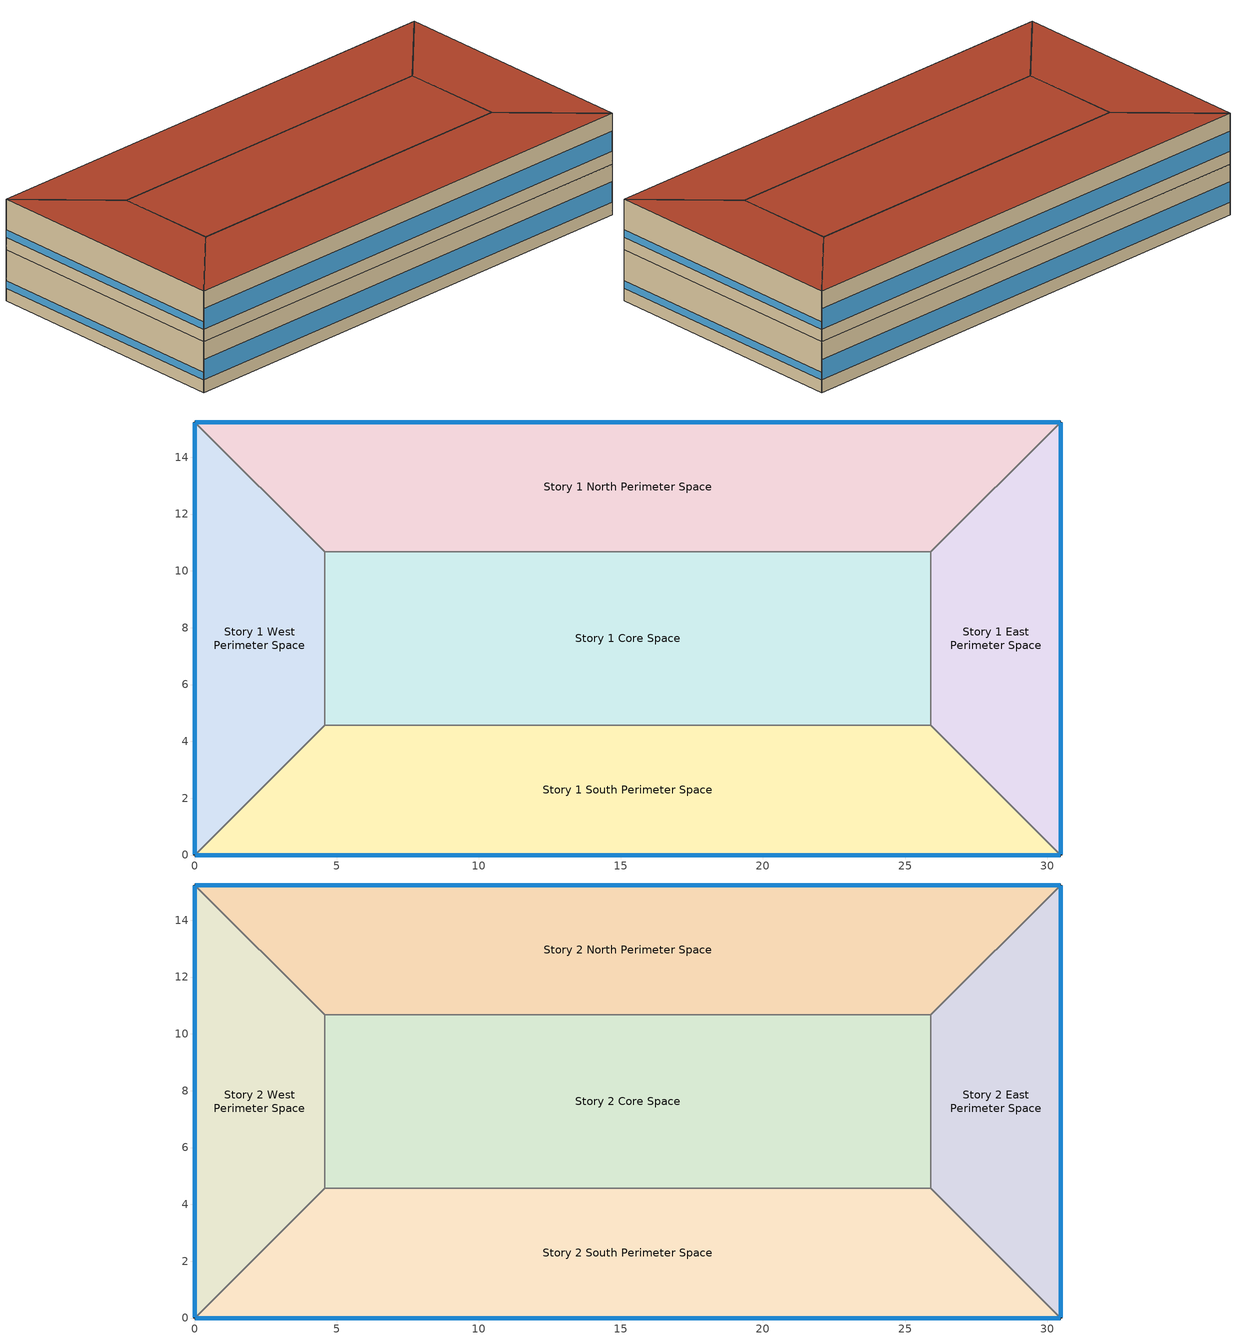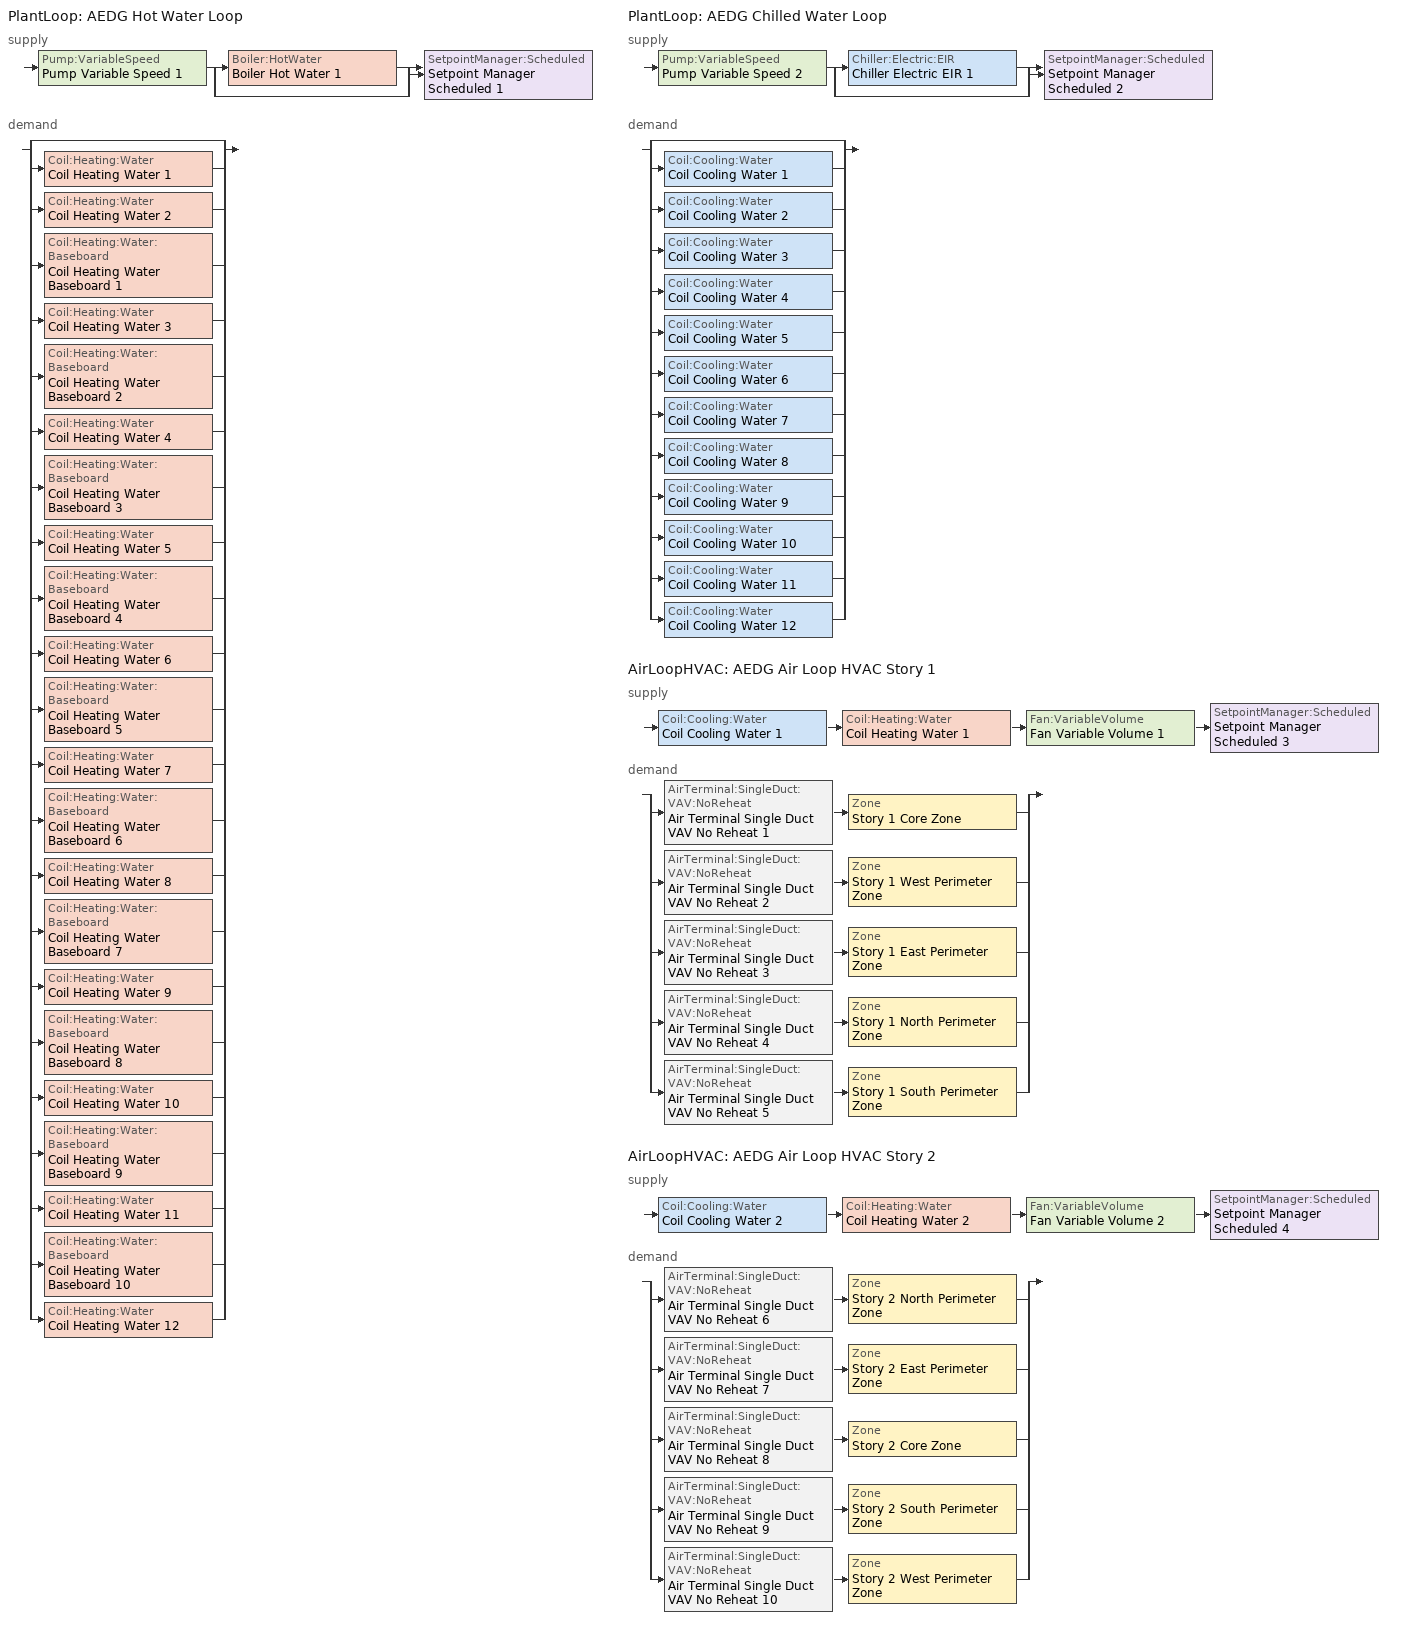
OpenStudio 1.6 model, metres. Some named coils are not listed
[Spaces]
Story 1 West Perimeter Space
 floor ground: 0,0 0,15.24 4.57,10.67 4.57,4.57 z0
 wall outside: 0,15.24 0,0 z0:3.05
 wall to Story 1 North Perimeter Space: 4.57,10.67 0,15.24 z0:3.05
 wall to Story 1 Core Space: 4.57,4.57 4.57,10.67 z0:3.05
 wall to Story 1 South Perimeter Space: 0,0 4.57,4.57 z0:3.05
 window: 0,15.21 0,0.03 z0.76:1.22
Story 1 North Perimeter Space
 floor ground: 0,15.24 30.48,15.24 25.91,10.67 4.57,10.67 z0
 wall outside: 30.48,15.24 0,15.24 z0:3.05
 wall to Story 1 East Perimeter Space: 25.91,10.67 30.48,15.24 z0:3.05
 wall to Story 1 Core Space: 4.57,10.67 25.91,10.67 z0:3.05
 window: 30.45,15.24 0.03,15.24 z0.76:1.98
Story 1 East Perimeter Space
 floor ground: 30.48,15.24 30.48,0 25.91,4.57 25.91,10.67 z0
 wall outside: 30.48,0 30.48,15.24 z0:3.05
 wall to Story 1 South Perimeter Space: 25.91,4.57 30.48,0 z0:3.05
 wall to Story 1 Core Space: 25.91,10.67 25.91,4.57 z0:3.05
 window: 30.48,0.03 30.48,15.21 z0.76:1.22
Story 1 South Perimeter Space
 floor ground: 30.48,0 0,0 4.57,4.57 25.91,4.57 z0
 wall outside: 0,0 30.48,0 z0:3.05
 wall to Story 1 Core Space: 25.91,4.57 4.57,4.57 z0:3.05
 window: 0.03,0 30.45,0 z0.76:1.98
Story 1 Core Space
 floor ground: 4.57,4.57 4.57,10.67 25.91,10.67 25.91,4.57 z0
Story 2 West Perimeter Space
 floor to Story 1 West Perimeter Space: 0,0 0,15.24 4.57,10.67 4.57,4.57 z3.05
 wall outside: 0,15.24 0,0 z3.05:6.1
 wall to Story 2 North Perimeter Space: 4.57,10.67 0,15.24 z3.05:6.1
 wall to Story 2 Core Space: 4.57,4.57 4.57,10.67 z3.05:6.1
 wall to Story 2 South Perimeter Space: 0,0 4.57,4.57 z3.05:6.1
 window: 0,15.21 0,0.03 z3.81:4.27
 roof outside: 4.57,4.57 4.57,10.67 0,15.24 0,0 z6.1
Story 2 North Perimeter Space
 floor to Story 1 North Perimeter Space: 0,15.24 30.48,15.24 25.91,10.67 4.57,10.67 z3.05
 wall outside: 30.48,15.24 0,15.24 z3.05:6.1
 wall to Story 2 East Perimeter Space: 25.91,10.67 30.48,15.24 z3.05:6.1
 wall to Story 2 Core Space: 4.57,10.67 25.91,10.67 z3.05:6.1
 window: 30.45,15.24 0.03,15.24 z3.81:5.03
 roof outside: 4.57,10.67 25.91,10.67 30.48,15.24 0,15.24 z6.1
Story 2 East Perimeter Space
 floor to Story 1 East Perimeter Space: 30.48,15.24 30.48,0 25.91,4.57 25.91,10.67 z3.05
 wall outside: 30.48,0 30.48,15.24 z3.05:6.1
 wall to Story 2 South Perimeter Space: 25.91,4.57 30.48,0 z3.05:6.1
 wall to Story 2 Core Space: 25.91,10.67 25.91,4.57 z3.05:6.1
 window: 30.48,0.03 30.48,15.21 z3.81:4.27
 roof outside: 25.91,10.67 25.91,4.57 30.48,0 30.48,15.24 z6.1
Story 2 South Perimeter Space
 floor to Story 1 South Perimeter Space: 30.48,0 0,0 4.57,4.57 25.91,4.57 z3.05
 wall outside: 0,0 30.48,0 z3.05:6.1
 wall to Story 2 Core Space: 25.91,4.57 4.57,4.57 z3.05:6.1
 window: 0.03,0 30.45,0 z3.81:5.03
 roof outside: 25.91,4.57 4.57,4.57 0,0 30.48,0 z6.1
Story 2 Core Space
 floor to Story 1 Core Space: 4.57,4.57 4.57,10.67 25.91,10.67 25.91,4.57 z3.05
 roof outside: 25.91,4.57 25.91,10.67 4.57,10.67 4.57,4.57 z6.1
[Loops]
PlantLoop 'AEDG Hot Water Loop'
 supply: Pump:VariableSpeed 'Pump Variable Speed 1' > split
  | Boiler:HotWater 'Boiler Hot Water 1'
  | bypass
  join > SetpointManager:Scheduled 'Setpoint Manager Scheduled 1'
 demand: split
  | bypass
  | Coil:Heating:Water 'Coil Heating Water 1'
  | Coil:Heating:Water 'Coil Heating Water 2'
  | Coil:Heating:Water:Baseboard 'Coil Heating Water Baseboard 1'
  | Coil:Heating:Water 'Coil Heating Water 3'
  | Coil:Heating:Water:Baseboard 'Coil Heating Water Baseboard 2'
  | Coil:Heating:Water 'Coil Heating Water 4'
  | Coil:Heating:Water:Baseboard 'Coil Heating Water Baseboard 3'
  | Coil:Heating:Water 'Coil Heating Water 5'
  | Coil:Heating:Water:Baseboard 'Coil Heating Water Baseboard 4'
  | Coil:Heating:Water 'Coil Heating Water 6'
  | Coil:Heating:Water:Baseboard 'Coil Heating Water Baseboard 5'
  | Coil:Heating:Water 'Coil Heating Water 7'
  | Coil:Heating:Water:Baseboard 'Coil Heating Water Baseboard 6'
  | Coil:Heating:Water 'Coil Heating Water 8'
  | Coil:Heating:Water:Baseboard 'Coil Heating Water Baseboard 7'
  | Coil:Heating:Water 'Coil Heating Water 9'
  | Coil:Heating:Water:Baseboard 'Coil Heating Water Baseboard 8'
  | Coil:Heating:Water 'Coil Heating Water 10'
  | Coil:Heating:Water:Baseboard 'Coil Heating Water Baseboard 9'
  | Coil:Heating:Water 'Coil Heating Water 11'
  | Coil:Heating:Water:Baseboard 'Coil Heating Water Baseboard 10'
  | Coil:Heating:Water 'Coil Heating Water 12'
PlantLoop 'AEDG Chilled Water Loop'
 supply: Pump:VariableSpeed 'Pump Variable Speed 2' > split
  | Chiller:Electric:EIR 'Chiller Electric EIR 1'
  | bypass
  join > SetpointManager:Scheduled 'Setpoint Manager Scheduled 2'
 demand: split
  | bypass
  | Coil:Cooling:Water 'Coil Cooling Water 1'
  | Coil:Cooling:Water 'Coil Cooling Water 2'
  | Coil:Cooling:Water 'Coil Cooling Water 3'
  | Coil:Cooling:Water 'Coil Cooling Water 4'
  | Coil:Cooling:Water 'Coil Cooling Water 5'
  | Coil:Cooling:Water 'Coil Cooling Water 6'
  | Coil:Cooling:Water 'Coil Cooling Water 7'
  | Coil:Cooling:Water 'Coil Cooling Water 8'
  | Coil:Cooling:Water 'Coil Cooling Water 9'
  | Coil:Cooling:Water 'Coil Cooling Water 10'
  | Coil:Cooling:Water 'Coil Cooling Water 11'
  | Coil:Cooling:Water 'Coil Cooling Water 12'
AirLoopHVAC 'AEDG Air Loop HVAC Story 1'
 supply: Coil:Cooling:Water 'Coil Cooling Water 1' > Coil:Heating:Water 'Coil Heating Water 1' > Fan:VariableVolume 'Fan Variable Volume 1' > SetpointManager:Scheduled 'Setpoint Manager Scheduled 3'
 demand: split
  | AirTerminal:SingleDuct:VAV:NoReheat 'Air Terminal Single Duct VAV No Reheat 1' > Zone 'Story 1 Core Zone'
  | AirTerminal:SingleDuct:VAV:NoReheat 'Air Terminal Single Duct VAV No Reheat 2' > Zone 'Story 1 West Perimeter Zone'
  | AirTerminal:SingleDuct:VAV:NoReheat 'Air Terminal Single Duct VAV No Reheat 3' > Zone 'Story 1 East Perimeter Zone'
  | AirTerminal:SingleDuct:VAV:NoReheat 'Air Terminal Single Duct VAV No Reheat 4' > Zone 'Story 1 North Perimeter Zone'
  | AirTerminal:SingleDuct:VAV:NoReheat 'Air Terminal Single Duct VAV No Reheat 5' > Zone 'Story 1 South Perimeter Zone'
AirLoopHVAC 'AEDG Air Loop HVAC Story 2'
 supply: Coil:Cooling:Water 'Coil Cooling Water 2' > Coil:Heating:Water 'Coil Heating Water 2' > Fan:VariableVolume 'Fan Variable Volume 2' > SetpointManager:Scheduled 'Setpoint Manager Scheduled 4'
 demand: split
  | AirTerminal:SingleDuct:VAV:NoReheat 'Air Terminal Single Duct VAV No Reheat 6' > Zone 'Story 2 North Perimeter Zone'
  | AirTerminal:SingleDuct:VAV:NoReheat 'Air Terminal Single Duct VAV No Reheat 7' > Zone 'Story 2 East Perimeter Zone'
  | AirTerminal:SingleDuct:VAV:NoReheat 'Air Terminal Single Duct VAV No Reheat 8' > Zone 'Story 2 Core Zone'
  | AirTerminal:SingleDuct:VAV:NoReheat 'Air Terminal Single Duct VAV No Reheat 9' > Zone 'Story 2 South Perimeter Zone'
  | AirTerminal:SingleDuct:VAV:NoReheat 'Air Terminal Single Duct VAV No Reheat 10' > Zone 'Story 2 West Perimeter Zone'
[ClimateZones]
Climate Zone Institution Name 1=ASHRAE; Climate Zone Document Name 1=ANSI/ASHRAE Standard 169; Climate Zone Document Year 1=2006; Climate Zone Institution Name 2=CEC; Climate Zone Document Name 2=California Climate Zone Descriptions; Climate Zone Document Year 2=1995
[Building]
Building 1: Space Type=DOE Ref 1980-2004 - SecSchl - Classroom; Default Construction Set=DOE Ref 1980-2004 - CZ3a - SecSchl
[Site]
Denver Intl Ap_CO_USA: Latitude {deg}=39.83; Longitude {deg}=-104.65; Time Zone {hr}=-7; Elevation {m}=1650
[Site:WaterMainsTemperature]
Calculation Method=Correlation; Annual Average Outdoor Air Temperature {C}=10.8; Maximum Difference In Monthly Average Outdoor Air Temperatures {deltaC}=23.2
[SizingPeriod:DesignDay] Barometric Pressure {Pa}=83011; Sky Clearness=0; Rain Indicator=0; Snow Indicator=0; Day of Month=21; Daylight Saving Time Indicator=0; Humidity Indicating Type=Wetbulb; Dry-Bulb Temperature Range Modifier Type=DefaultMultipliers
Name | Maximum Dry-Bulb Temperature {C} | Daily Dry-Bulb Temperature Range {deltaC} | Humidity Indicating Conditions at Maximum Dry-Bulb {BasedOnField A3} | Wind Speed {m/s} | Wind Direction {deg} | Month | Day Type | Solar Model Indicator | ASHRAE Taub | ASHRAE Taud
Denver Intl Ap Ann Clg .4% Condns DB=>MWB | 34.6 | 15.2 | 15.7 | 4.2 | 80 | 7 | SummerDesignDay | ASHRAETau | 0.424 | 2.012
Denver Intl Ap Ann Htg 99.6% Condns DB | -17.4 | 0 | -17.4 | 3.3 | 160 | 12 | WinterDesignDay | ASHRAEClearSky
Denver Intl Ap Ann Clg .4% Condns WB=>MDB | 27.3 | 15.2 | 18.3 | 4.2 | 80 | 7 | SummerDesignDay | ASHRAETau | 0.424 | 2.012
[DefaultConstructionSet]
DOE Ref 1980-2004 - CZ3a - SecSchl: Default Exterior Surface Constructions=Default Surface Constructions 1; Default Interior Surface Constructions=Default Surface Constructions 2; Default Ground Contact Surface Constructions=Default Surface Constructions 3; Default Exterior SubSurface Constructions=Default Sub Surface Constructions 1; Default Interior SubSurface Constructions=Default Sub Surface Constructions 2; Interior Partition Construction=Interior Partition
[DefaultSurfaceConstructions]
Name | Floor Construction | Wall Construction | Roof Ceiling Construction
Default Surface Constructions 1 | ExtSlabCarpet 4in ClimateZone 1-8 | CBECS 1980-2004 ExtWall SteelFrame ClimateZone 3a | CBECS 1980-2004 ExtRoof IEAD ClimateZone 3a
Default Surface Constructions 2 | Interior Floor | Interior Wall | Interior Ceiling
Default Surface Constructions 3 | ExtSlabCarpet 4in ClimateZone 1-8 | ExtSlabCarpet 4in ClimateZone 1-8 | ExtSlabCarpet 4in ClimateZone 1-8
[Construction]
ExtSlabCarpet 4in ClimateZone 1-8: MAT-CC05 4 HW CONCRETE, CP02 CARPET PAD
CBECS 1980-2004 ExtWall SteelFrame ClimateZone 3a: Wood Siding, Steel Frame NonRes Wall Insulation-1.36, 1/2IN Gypsum
CBECS 1980-2004 ExtRoof IEAD ClimateZone 3a: Roof Membrane, IEAD NonRes Roof Insulation-2.44, Metal Decking
Interior Floor: F16 Acoustic tile, F05 Ceiling air space resistance, M11 100mm lightweight concrete
Interior Wall: G01a 19mm gypsum board, F04 Wall air space resistance, G01a 19mm gypsum board
Interior Ceiling: M11 100mm lightweight concrete, F05 Ceiling air space resistance, F16 Acoustic tile
CBECS 1980-2004 ExtWindow ClimateZone 3a: Fixed Window 4.09/0.26/0.13
Exterior Door: F08 Metal surface, I01 25mm insulation board
Interior Window: Clear 3mm
Interior Door; Interior Partition: G05 25mm wood
[Material] Thermal Absorptance=0.9
Name | Roughness | Thickness {m} | Conductivity {W/m-K} | Density {kg/m3} | Specific Heat {J/kg-K} | Solar Absorptance | Visible Absorptance
MAT-CC05 4 HW CONCRETE | Rough | 0.1016 | 1.311 | 2240 | 836.8 | 0.85 | 0.85
Wood Siding | MediumSmooth | 0.01 | 0.11 | 544.62 | 1210 | 0.78 | 0.78
Steel Frame NonRes Wall Insulation-1.36 | MediumRough | 0.0507038 | 0.049 | 265 | 836.8 | 0.7 | 0.7
1/2IN Gypsum | Smooth | 0.0127 | 0.16 | 784.9 | 830 | 0.4 | 0.4
Roof Membrane | VeryRough | 0.0095 | 0.16 | 1121.29 | 1460 | 0.7 | 0.7
IEAD NonRes Roof Insulation-2.44 | MediumRough | 0.107541 | 0.049 | 265 | 836.8 | 0.7 | 0.7
Metal Decking | MediumSmooth | 0.0015 | 45.006 | 7680 | 418.4 | 0.6 | 0.6
F16 Acoustic tile | MediumSmooth | 0.0191 | 0.06 | 368 | 590 | 0.3 | 0.3
M11 100mm lightweight concrete | MediumRough | 0.1016 | 0.53 | 1280 | 840 | 0.5 | 0.5
G01a 19mm gypsum board | MediumSmooth | 0.019 | 0.16 | 800 | 1090 | 0.4 | 0.4
F08 Metal surface | Smooth | 0.0008 | 45.28 | 7824 | 500 | 0.7 | 0.7
I01 25mm insulation board | MediumRough | 0.0254 | 0.03 | 43 | 1210 | 0.6 | 0.6
G05 25mm wood | MediumSmooth | 0.0254 | 0.15 | 608 | 1630 | 0.5 | 0.5
[Material:NoMass]
CP02 CARPET PAD: Roughness=Smooth; Thermal Resistance {m2-K/W}=0.1; Thermal Absorptance=0.9; Solar Absorptance=0.8; Visible Absorptance=0.8
[Material:AirGap]
Name | Thermal Resistance {m2-K/W}
F05 Ceiling air space resistance | 0.18
F04 Wall air space resistance | 0.15
[DefaultSubSurfaceConstructions]
Name | Fixed Window Construction | Operable Window Construction | Door Construction | Tubular Daylight Dome Construction | Tubular Daylight Diffuser Construction
Default Sub Surface Constructions 1 | CBECS 1980-2004 ExtWindow ClimateZone 3a | CBECS 1980-2004 ExtWindow ClimateZone 3a | Exterior Door | Interior Window | Interior Window
Default Sub Surface Constructions 2 | Interior Window | Interior Window | Interior Door
[WindowMaterial:SimpleGlazingSystem]
Fixed Window 4.09/0.26/0.13: U-Factor {W/m2-K}=4.08816; Solar Heat Gain Coefficient=0.25; Visible Transmittance=0.13
[WindowMaterial:Glazing]
Clear 3mm: Optical Data Type=SpectralAverage; Thickness {m}=0.003; Solar Transmittance at Normal Incidence=0.837; Front Side Solar Reflectance at Normal Incidence=0.075; Back Side Solar Reflectance at Normal Incidence=0; Visible Transmittance at Normal Incidence=0.898; Front Side Visible Reflectance at Normal Incidence=0.081; Back Side Visible Reflectance at Normal Incidence=0; Infrared Transmittance at Normal Incidence=0; Front Side Infrared Hemispherical Emissivity=0.84; Back Side Infrared Hemispherical Emissivity=0.84; Conductivity {W/m-K}=0.9; Dirt Correction Factor for Solar and Visible Transmittance=1; Solar Diffusing=No
[SpaceType]
DOE Ref 1980-2004 - SecSchl - Classroom: Default Schedule Set=DOE Ref 1980-2004 - SecSchl - Classroom Schedule Set; Design Specification Outdoor Air Object=DOE Ref 1980-2004 - SecSchl - Classroom Ventilation; Standards Building Type=SecondarySchool; Standards Space Type=Classroom
[DefaultScheduleSet]
DOE Ref 1980-2004 - SecSchl - Classroom Schedule Set: Number of People Schedule=SecondarySchool Bldg Occ; People Activity Level Schedule=SecondarySchool Activity; Lighting Schedule=SecondarySchool Bldg Light; Electric Equipment Schedule=SecondarySchool Bldg Equip; Infiltration Schedule=SecondarySchool Infil
[Lights:Definition]
DOE Ref 1980-2004 - SecSchl - Classroom Lights Definition: Design Level Calculation Method=Watts/Area; Watts per Space Floor Area {W/m2}=21.5278
[Lights]
DOE Ref 1980-2004 - SecSchl - Classroom Lights: Lights Definition=DOE Ref 1980-2004 - SecSchl - Classroom Lights Definition; Space or SpaceType=DOE Ref 1980-2004 - SecSchl - Classroom
[DesignSpecification:OutdoorAir]
DOE Ref 1980-2004 - SecSchl - Classroom Ventilation: Outdoor Air Method=Sum; Outdoor Air Flow per Person {m3/s-person}=0.00707921
[People:Definition]
DOE Ref 1980-2004 - SecSchl - Classroom People Definition: Number of People Calculation Method=People/Area; People per Space Floor Area {person/m2}=0.249938; Fraction Radiant=0.3
[People]
DOE Ref 1980-2004 - SecSchl - Classroom People: People Definition=DOE Ref 1980-2004 - SecSchl - Classroom People Definition; Space or SpaceType=DOE Ref 1980-2004 - SecSchl - Classroom
[SpaceInfiltration:DesignFlowRate]
DOE Ref 1980-2004 - SecSchl - Classroom Infiltration: Space or SpaceType=DOE Ref 1980-2004 - SecSchl - Classroom; Design Flow Rate Calculation Method=Flow/ExteriorArea; Flow per Exterior Surface Area {m3/s-m2}=0.00113386
[ElectricEquipment:Definition]
DOE Ref 1980-2004 - SecSchl - Classroom Electric Equipment Definition: Design Level Calculation Method=Watts/Area; Watts per Space Floor Area {W/m2}=10.0104
[ElectricEquipment]
DOE Ref 1980-2004 - SecSchl - Classroom Electric Equipment: Electric Equipment Definition=DOE Ref 1980-2004 - SecSchl - Classroom Electric Equipment Definition; Space or SpaceType=DOE Ref 1980-2004 - SecSchl - Classroom
[ThermostatSetpoint:DualSetpoint]
DOE Ref 1980-2004 - SecSchl - Classroom Thermostat: Heating Setpoint Temperature Schedule=SecondarySchool HtgSetp; Cooling Setpoint Temperature Schedule=SecondarySchool ClgSetp
[BuildingStory] Nominal Floor to Floor Height {m}=3.048
Name | Nominal Z Coordinate {m}
Story 1 | 0
Story 2 | 3.048
[Space]
Name | Building Story | Thermal Zone
Story 1 West Perimeter Space | Story 1 | Story 1 West Perimeter Zone
Story 1 North Perimeter Space | Story 1 | Story 1 North Perimeter Zone
Story 1 East Perimeter Space | Story 1 | Story 1 East Perimeter Zone
Story 1 South Perimeter Space | Story 1 | Story 1 South Perimeter Zone
Story 1 Core Space | Story 1 | Story 1 Core Zone
Story 2 West Perimeter Space | Story 2 | Story 2 West Perimeter Zone
Story 2 North Perimeter Space | Story 2 | Story 2 North Perimeter Zone
Story 2 East Perimeter Space | Story 2 | Story 2 East Perimeter Zone
Story 2 South Perimeter Space | Story 2 | Story 2 South Perimeter Zone
Story 2 Core Space | Story 2 | Story 2 Core Zone
[ThermalZone] Thermostat=DOE Ref 1980-2004 - SecSchl - Classroom Thermostat; Use Ideal Air Loads=No
Story 2 East Perimeter Zone; Story 2 West Perimeter Zone; Story 2 South Perimeter Zone; Story 1 South Perimeter Zone; Story 1 Core Zone; Story 2 North Perimeter Zone; Story 1 North Perimeter Zone; Story 1 East Perimeter Zone; Story 1 West Perimeter Zone; Story 2 Core Zone
[Sizing:Zone] Zone Cooling Design Supply Air Temperature {C}=14; Zone Heating Design Supply Air Temperature {C}=40; Zone Cooling Design Supply Air Humidity Ratio {kg-H2O/kg-air}=0.0085; Zone Heating Design Supply Air Humidity Ratio {kg-H2O/kg-air}=0.008; Cooling Design Air Flow Method=DesignDay; Heating Design Air Flow Method=DesignDay
Story 2 East Perimeter Zone; Story 2 West Perimeter Zone; Story 2 South Perimeter Zone; Story 1 South Perimeter Zone; Story 1 Core Zone; Story 2 North Perimeter Zone; Story 1 North Perimeter Zone; Story 1 East Perimeter Zone; Story 1 West Perimeter Zone; Story 2 Core Zone
[Zone equipment]
Story 2 East Perimeter Zone: Air Terminal Single Duct VAV No Reheat 7, Zone HVAC Baseboard Convective Water 4, Zone HVAC Four Pipe Fan Coil 4
Story 2 West Perimeter Zone: Air Terminal Single Duct VAV No Reheat 10, Zone HVAC Baseboard Convective Water 9, Zone HVAC Four Pipe Fan Coil 9
Story 2 South Perimeter Zone: Air Terminal Single Duct VAV No Reheat 9, Zone HVAC Baseboard Convective Water 10, Zone HVAC Four Pipe Fan Coil 10
Story 1 South Perimeter Zone: Air Terminal Single Duct VAV No Reheat 5, Zone HVAC Baseboard Convective Water 3, Zone HVAC Four Pipe Fan Coil 3
Story 1 Core Zone: Air Terminal Single Duct VAV No Reheat 1, Zone HVAC Baseboard Convective Water 5, Zone HVAC Four Pipe Fan Coil 5
Story 2 North Perimeter Zone: Air Terminal Single Duct VAV No Reheat 6, Zone HVAC Baseboard Convective Water 8, Zone HVAC Four Pipe Fan Coil 8
Story 1 North Perimeter Zone: Air Terminal Single Duct VAV No Reheat 4, Zone HVAC Baseboard Convective Water 7, Zone HVAC Four Pipe Fan Coil 7
Story 1 East Perimeter Zone: Air Terminal Single Duct VAV No Reheat 3, Zone HVAC Baseboard Convective Water 2, Zone HVAC Four Pipe Fan Coil 2
Story 1 West Perimeter Zone: Air Terminal Single Duct VAV No Reheat 2, Zone HVAC Baseboard Convective Water 1, Zone HVAC Four Pipe Fan Coil 1
Story 2 Core Zone: Air Terminal Single Duct VAV No Reheat 8, Zone HVAC Baseboard Convective Water 6, Zone HVAC Four Pipe Fan Coil 6
[PlantLoop] Plant Loop Volume {m3}=Autocalculate
Name | Fluid Type | Maximum Loop Temperature {C} | Minimum Loop Temperature {C}
AEDG Hot Water Loop | Water | 100 | 10
AEDG Chilled Water Loop |  | 98 | 1
[Sizing:Plant]
Name | Loop Type | Design Loop Exit Temperature {C} | Loop Design Temperature Difference {deltaC}
AEDG Hot Water Loop | Heating | 82 | 11
AEDG Chilled Water Loop | Cooling | 6.7 | 6.7
[Pump:VariableSpeed] Motor Efficiency=0.9; Coefficient 1 of the Part Load Performance Curve=0; Coefficient 2 of the Part Load Performance Curve=0.0216; Coefficient 3 of the Part Load Performance Curve=-0.0325; Coefficient 4 of the Part Load Performance Curve=1.0095; Pump Control Type=Intermittent
Name | Rated Pump Head {Pa}
Pump Variable Speed 1 | 119563
Pump Variable Speed 2 | 149453
[Boiler:HotWater]
Boiler Hot Water 1: Nominal Thermal Efficiency=0.9; Water Outlet Upper Temperature Limit {C}=99; Boiler Flow Mode=ConstantFlow; Parasitic Electric Load {W}=0; Sizing Factor=1
[SetpointManager:Scheduled] Control Variable=Temperature
Name | Schedule
Setpoint Manager Scheduled 1 | AEDG HW-Loop-Temp-Schedule
Setpoint Manager Scheduled 2 | AEDG CW-Loop-Temp-Schedule
Setpoint Manager Scheduled 3; Setpoint Manager Scheduled 4 | AEDG Cold Deck Temperature Setpoint Schedule
[Chiller:Electric:EIR]
Chiller Electric EIR 1: Reference Capacity {W}=Autosize; Reference COP {W/W}=2.93; Cooling Capacity Function of Temperature Curve=Curve Biquadratic 1; Electric Input to Cooling Output Ratio Function of Temperature Curve=Curve Biquadratic 2; Electric Input to Cooling Output Ratio Function of Part Load Ratio Curve=Curve Quadratic 1; Condenser Type=AirCooled; Chiller Flow Mode=ConstantFlow; Design Heat Recovery Water Flow Rate {m3/s}=0; Sizing Factor=1; Basin Heater Capacity {W/K}=0; Basin Heater Setpoint Temperature {C}=10
[AirLoopHVAC] Design Supply Air Flow Rate {m3/s}=AutoSize
AEDG Air Loop HVAC Story 1; AEDG Air Loop HVAC Story 2
[AvailabilityManager:Scheduled] Schedule=Always On Discrete
Availability Manager Scheduled 1; Availability Manager Scheduled 2
[Sizing:System] Type of Load to Size On=Sensible; Design Outdoor Air Flow Rate {m3/s}=Autosize; Minimum System Air Flow Ratio=0.3; Preheat Design Temperature {C}=7; Preheat Design Humidity Ratio {kg-H2O/kg-Air}=0.008; Precool Design Temperature {C}=12.8; Precool Design Humidity Ratio {kg-H2O/kg-Air}=0.008; Central Cooling Design Supply Air Temperature {C}=12.8; Central Heating Design Supply Air Temperature {C}=40; Sizing Option=NonCoincident; 100% Outdoor Air in Cooling=No; 100% Outdoor Air in Heating=No; Central Cooling Design Supply Air Humidity Ratio {kg-H2O/kg-Air}=0.0085; Central Heating Design Supply Air Humidity Ratio {kg-H2O/kg-Air}=0.008; Cooling Design Air Flow Method=DesignDay; Cooling Design Air Flow Rate {m3/s}=0; Heating Design Air Flow Method=DesignDay; Heating Design Air Flow Rate {m3/s}=0; System Outdoor Air Method=VentilationRateProcedure
AEDG Air Loop HVAC Story 1; AEDG Air Loop HVAC Story 2
[Fan:VariableVolume] Availability Schedule=Always On Discrete; Fan Efficiency=0.69; Maximum Flow Rate {m3/s}=Autosize; Fan Power Minimum Flow Rate Input Method=FixedFlowRate; Fan Power Minimum Flow Fraction=0.6; Fan Power Minimum Air Flow Rate {m3/s}=0; Motor Efficiency=0.9; Motor In Airstream Fraction=1; Fan Power Coefficient 1=0.0407599; Fan Power Coefficient 2=0.088045; Fan Power Coefficient 3=-0.0729261; Fan Power Coefficient 4=0.94374; Fan Power Coefficient 5=0
Name | Pressure Rise {Pa}
Fan Variable Volume 1; Fan Variable Volume 2 | 1125
Fan Variable Volume 3; Fan Variable Volume 4; Fan Variable Volume 5; Fan Variable Volume 6; Fan Variable Volume 7; Fan Variable Volume 8; Fan Variable Volume 9; Fan Variable Volume 10; Fan Variable Volume 11; Fan Variable Volume 12 | 75
[Coil:Heating:Water] Availability Schedule=Always On Discrete
Coil Heating Water 1; Coil Heating Water 2; Coil Heating Water 3; Coil Heating Water 4; Coil Heating Water 5; Coil Heating Water 6; Coil Heating Water 7; Coil Heating Water 8; Coil Heating Water 9; Coil Heating Water 10; Coil Heating Water 11; Coil Heating Water 12
[Coil:Cooling:Water] Availability Schedule=Always On Discrete
Coil Cooling Water 1; Coil Cooling Water 2; Coil Cooling Water 3; Coil Cooling Water 4; Coil Cooling Water 5; Coil Cooling Water 6; Coil Cooling Water 7; Coil Cooling Water 8; Coil Cooling Water 9; Coil Cooling Water 10; Coil Cooling Water 11; Coil Cooling Water 12
[Controller:WaterCoil] Minimum Actuated Flow {m3/s}=0
Name | Action
Controller Water Coil 1; Controller Water Coil 3; Controller Water Coil 6; Controller Water Coil 8; Controller Water Coil 10; Controller Water Coil 12; Controller Water Coil 14; Controller Water Coil 16; Controller Water Coil 18; Controller Water Coil 20; Controller Water Coil 22; Controller Water Coil 24 | Normal
Controller Water Coil 2; Controller Water Coil 4; Controller Water Coil 5; Controller Water Coil 7; Controller Water Coil 9; Controller Water Coil 11; Controller Water Coil 13; Controller Water Coil 15; Controller Water Coil 17; Controller Water Coil 19; Controller Water Coil 21; Controller Water Coil 23 | Reverse
[AirTerminal:SingleDuct:VAV:NoReheat] Availability Schedule=Always On Discrete; Maximum Air Flow Rate {m3/s}=autosize; Zone Minimum Air Flow Input Method=Constant; Constant Minimum Air Flow Fraction=0.3
Air Terminal Single Duct VAV No Reheat 1; Air Terminal Single Duct VAV No Reheat 2; Air Terminal Single Duct VAV No Reheat 3; Air Terminal Single Duct VAV No Reheat 4; Air Terminal Single Duct VAV No Reheat 5; Air Terminal Single Duct VAV No Reheat 6; Air Terminal Single Duct VAV No Reheat 7; Air Terminal Single Duct VAV No Reheat 8; Air Terminal Single Duct VAV No Reheat 9; Air Terminal Single Duct VAV No Reheat 10
[ZoneHVAC:Baseboard:Convective:Water] Availability Schedule=Always On Discrete
Name | Heating Coil
Zone HVAC Baseboard Convective Water 1 | Coil Heating Water Baseboard 1
Zone HVAC Baseboard Convective Water 2 | Coil Heating Water Baseboard 2
Zone HVAC Baseboard Convective Water 3 | Coil Heating Water Baseboard 3
Zone HVAC Baseboard Convective Water 4 | Coil Heating Water Baseboard 4
Zone HVAC Baseboard Convective Water 5 | Coil Heating Water Baseboard 5
Zone HVAC Baseboard Convective Water 6 | Coil Heating Water Baseboard 6
Zone HVAC Baseboard Convective Water 7 | Coil Heating Water Baseboard 7
Zone HVAC Baseboard Convective Water 8 | Coil Heating Water Baseboard 8
Zone HVAC Baseboard Convective Water 9 | Coil Heating Water Baseboard 9
Zone HVAC Baseboard Convective Water 10 | Coil Heating Water Baseboard 10
[ZoneHVAC:FourPipeFanCoil] Availability Schedule=AEDG K-12 Ventilation Schedule; Capacity Control Method=VariableFanVariableFlow; Maximum Supply Air Flow Rate {m3/s}=autosize; Maximum Outdoor Air Flow Rate {m3/s}=autosize; Maximum Cold Water Flow Rate {m3/s}=autosize; Maximum Hot Water Flow Rate {m3/s}=autosize
Name | Supply Air Fan | Cooling Coil | Heating Coil
Zone HVAC Four Pipe Fan Coil 1 | Fan Variable Volume 3 | Coil Cooling Water 3 | Coil Heating Water 3
Zone HVAC Four Pipe Fan Coil 2 | Fan Variable Volume 4 | Coil Cooling Water 4 | Coil Heating Water 4
Zone HVAC Four Pipe Fan Coil 3 | Fan Variable Volume 5 | Coil Cooling Water 5 | Coil Heating Water 5
Zone HVAC Four Pipe Fan Coil 4 | Fan Variable Volume 6 | Coil Cooling Water 6 | Coil Heating Water 6
Zone HVAC Four Pipe Fan Coil 5 | Fan Variable Volume 7 | Coil Cooling Water 7 | Coil Heating Water 7
Zone HVAC Four Pipe Fan Coil 6 | Fan Variable Volume 8 | Coil Cooling Water 8 | Coil Heating Water 8
Zone HVAC Four Pipe Fan Coil 7 | Fan Variable Volume 9 | Coil Cooling Water 9 | Coil Heating Water 9
Zone HVAC Four Pipe Fan Coil 8 | Fan Variable Volume 10 | Coil Cooling Water 10 | Coil Heating Water 10
Zone HVAC Four Pipe Fan Coil 9 | Fan Variable Volume 11 | Coil Cooling Water 11 | Coil Heating Water 11
Zone HVAC Four Pipe Fan Coil 10 | Fan Variable Volume 12 | Coil Cooling Water 12 | Coil Heating Water 12
[Schedule:Ruleset]
Name | Default Day Schedule | Summer Design Day Schedule | Winter Design Day Schedule
SecondarySchool Bldg Light | SecondarySchool Bldg Light Default Schedule | SecondarySchool Bldg Light Summer Design Day | SecondarySchool Bldg Light Winter Design Day
SecondarySchool Activity | SecondarySchool Activity Default Schedule | SecondarySchool Activity Summer Design Day | SecondarySchool Activity Winter Design Day
SecondarySchool Infil | SecondarySchool Infil Default Schedule | SecondarySchool Infil Summer Design Day | SecondarySchool Infil Winter Design Day
SecondarySchool Bldg Equip | SecondarySchool Bldg Equip Default Schedule | SecondarySchool Bldg Equip Summer Design Day | SecondarySchool Bldg Equip Winter Design Day
SecondarySchool HtgSetp | SecondarySchool HtgSetp Default Schedule | SecondarySchool HtgSetp Summer Design Day | SecondarySchool HtgSetp Winter Design Day
SecondarySchool ClgSetp | SecondarySchool ClgSetp Default Schedule | SecondarySchool ClgSetp Summer Design Day | SecondarySchool ClgSetp Winter Design Day
SecondarySchool Bldg Occ | SecondarySchool Bldg Occ Default Schedule | SecondarySchool Bldg Occ Summer Design Day | SecondarySchool Bldg Occ Winter Design Day
AEDG K-12 Ventilation Schedule | AEDG K-12 Ventilation Schedule Weekday | AEDG K-12 Ventilation Schedule Summer Design Day | AEDG K-12 Ventilation Schedule Winter Design Day
AEDG Cold Deck Temperature Setpoint Schedule | AEDG Cold Deck Temperature Setpoint Schedule All Days
AEDG HW-Loop-Temp-Schedule | AEDG HW-Loop-Temp-Schedule All Days
AEDG CW-Loop-Temp-Schedule | AEDG CW-Loop-Temp-Schedule All Days
[Schedule:Day]
SecondarySchool Bldg Light Default Schedule; SecondarySchool Bldg Light Summer Design Day; SecondarySchool Bldg Light Rule 2 Day Schedule: 7, 0, 0.1773, 21, 0, 0.9, 24, 0, 0.1773
SecondarySchool Bldg Light Winter Design Day; SecondarySchool Bldg Light Rule 1 Day Schedule; SecondarySchool Bldg Light Rule 3 Day Schedule; SecondarySchool Bldg Light Rule 5 Day Schedule: 24, 0, 0.1773
SecondarySchool Bldg Light Rule 4 Day Schedule: 8, 0, 0.1773, 20, 0, 0.5, 24, 0, 0.1773
SecondarySchool Activity Default Schedule; SecondarySchool Activity Summer Design Day; SecondarySchool Activity Winter Design Day: 24, 0, 120
SecondarySchool Infil Default Schedule; SecondarySchool Infil Summer Design Day; SecondarySchool Infil Winter Design Day: 7, 0, 1, 21, 0, 0.5, 24, 0, 1
SecondarySchool Bldg Equip Default Schedule; SecondarySchool Bldg Equip Summer Design Day; SecondarySchool Bldg Equip Rule 2 Day Schedule: 8, 0, 0.35, 17, 0, 0.95, 24, 0, 0.35
SecondarySchool Bldg Equip Winter Design Day; SecondarySchool Bldg Equip Rule 1 Day Schedule; SecondarySchool Bldg Equip Rule 5 Day Schedule: 24, 0, 0.35
SecondarySchool Bldg Equip Rule 3 Day Schedule: 24, 0, 0.25
SecondarySchool Bldg Equip Rule 4 Day Schedule: 8, 0, 0.25, 17, 0, 0.5, 24, 0, 0.25
SecondarySchool HtgSetp Default Schedule; SecondarySchool HtgSetp Rule 1 Day Schedule: 6, 0, 16, 21, 0, 21, 24, 0, 16
SecondarySchool HtgSetp Summer Design Day: 24, 0, 16
SecondarySchool HtgSetp Winter Design Day: 24, 0, 21
SecondarySchool HtgSetp Rule 2 Day Schedule: 7, 0, 16, 18, 0, 21, 24, 0, 16
SecondarySchool ClgSetp Default Schedule; SecondarySchool ClgSetp Rule 1 Day Schedule: 6, 0, 27, 21, 0, 24, 24, 0, 27
SecondarySchool ClgSetp Summer Design Day: 24, 0, 24
SecondarySchool ClgSetp Winter Design Day: 24, 0, 27
SecondarySchool ClgSetp Rule 2 Day Schedule: 7, 0, 27, 18, 0, 24, 24, 0, 27
SecondarySchool Bldg Occ Default Schedule; SecondarySchool Bldg Occ Summer Design Day; SecondarySchool Bldg Occ Rule 2 Day Schedule: 8, 0, 0, 16, 0, 0.7, 21, 0, 0.15, 24, 0, 0
SecondarySchool Bldg Occ Winter Design Day; SecondarySchool Bldg Occ Rule 1 Day Schedule; SecondarySchool Bldg Occ Rule 3 Day Schedule; SecondarySchool Bldg Occ Rule 5 Day Schedule; AEDG K-12 Ventilation Schedule Weekend: 24, 0, 0
SecondarySchool Bldg Occ Rule 4 Day Schedule: 8, 0, 0, 21, 0, 0.15, 24, 0, 0
AEDG K-12 Ventilation Schedule Weekday: 6, 0, 0, 18, 0, 1, 24, 0, 0
AEDG K-12 Ventilation Schedule Winter Design Day; AEDG K-12 Ventilation Schedule Summer Design Day: 24, 0, 1
AEDG K-12 Ventilation Schedule Summer Weekday: 8, 0, 0, 13, 0, 1, 24, 0, 0
AEDG Cold Deck Temperature Setpoint Schedule All Days: 24, 0, 12.8
AEDG HW-Loop-Temp-Schedule All Days: 24, 0, 67
AEDG CW-Loop-Temp-Schedule All Days: 24, 0, 6.7
[Schedule:Rule] Date Specification Type=DateRange; Start Day=1
Name | Schedule Ruleset | Rule Order | Day Schedule | Apply Sunday | Apply Monday | Apply Tuesday | Apply Wednesday | Apply Thursday | Apply Friday | Apply Saturday | Start Month | End Month | End Day
SecondarySchool Bldg Light Rule 1 | SecondarySchool Bldg Light | 0 | SecondarySchool Bldg Light Rule 1 Day Schedule | Yes | No | No | No | No | No | Yes | 9 | 12 | 31
SecondarySchool Bldg Light Rule 2 | SecondarySchool Bldg Light | 1 | SecondarySchool Bldg Light Rule 2 Day Schedule | No | Yes | Yes | Yes | Yes | Yes | No | 9 | 12 | 31
SecondarySchool Bldg Light Rule 3 | SecondarySchool Bldg Light | 2 | SecondarySchool Bldg Light Rule 3 Day Schedule | Yes | No | No | No | No | No | Yes | 7 | 9 | 1
SecondarySchool Bldg Light Rule 4 | SecondarySchool Bldg Light | 3 | SecondarySchool Bldg Light Rule 4 Day Schedule | No | Yes | Yes | Yes | Yes | Yes | No | 7 | 9 | 1
SecondarySchool Bldg Light Rule 5 | SecondarySchool Bldg Light | 4 | SecondarySchool Bldg Light Rule 5 Day Schedule | Yes | No | No | No | No | No | Yes | 1 | 6 | 30
SecondarySchool Bldg Equip Rule 1 | SecondarySchool Bldg Equip | 0 | SecondarySchool Bldg Equip Rule 1 Day Schedule | Yes | No | No | No | No | No | Yes | 9 | 12 | 31
SecondarySchool Bldg Equip Rule 2 | SecondarySchool Bldg Equip | 1 | SecondarySchool Bldg Equip Rule 2 Day Schedule | No | Yes | Yes | Yes | Yes | Yes | No | 9 | 12 | 31
SecondarySchool Bldg Equip Rule 3 | SecondarySchool Bldg Equip | 2 | SecondarySchool Bldg Equip Rule 3 Day Schedule | Yes | No | No | No | No | No | Yes | 7 | 9 | 1
SecondarySchool Bldg Equip Rule 4 | SecondarySchool Bldg Equip | 3 | SecondarySchool Bldg Equip Rule 4 Day Schedule | No | Yes | Yes | Yes | Yes | Yes | No | 7 | 9 | 1
SecondarySchool Bldg Equip Rule 5 | SecondarySchool Bldg Equip | 4 | SecondarySchool Bldg Equip Rule 5 Day Schedule | Yes | No | No | No | No | No | Yes | 1 | 6 | 30
SecondarySchool HtgSetp Rule 1 | SecondarySchool HtgSetp | 0 | SecondarySchool HtgSetp Rule 1 Day Schedule | Yes | Yes | Yes | Yes | Yes | Yes | Yes | 9 | 12 | 31
SecondarySchool HtgSetp Rule 2 | SecondarySchool HtgSetp | 1 | SecondarySchool HtgSetp Rule 2 Day Schedule | Yes | Yes | Yes | Yes | Yes | Yes | Yes | 7 | 9 | 1
SecondarySchool ClgSetp Rule 1 | SecondarySchool ClgSetp | 0 | SecondarySchool ClgSetp Rule 1 Day Schedule | Yes | Yes | Yes | Yes | Yes | Yes | Yes | 9 | 12 | 31
SecondarySchool ClgSetp Rule 2 | SecondarySchool ClgSetp | 1 | SecondarySchool ClgSetp Rule 2 Day Schedule | Yes | Yes | Yes | Yes | Yes | Yes | Yes | 7 | 9 | 1
SecondarySchool Bldg Occ Rule 1 | SecondarySchool Bldg Occ | 0 | SecondarySchool Bldg Occ Rule 1 Day Schedule | Yes | No | No | No | No | No | Yes | 9 | 12 | 31
SecondarySchool Bldg Occ Rule 2 | SecondarySchool Bldg Occ | 1 | SecondarySchool Bldg Occ Rule 2 Day Schedule | No | Yes | Yes | Yes | Yes | Yes | No | 9 | 12 | 31
SecondarySchool Bldg Occ Rule 3 | SecondarySchool Bldg Occ | 2 | SecondarySchool Bldg Occ Rule 3 Day Schedule | Yes | No | No | No | No | No | Yes | 7 | 9 | 1
SecondarySchool Bldg Occ Rule 4 | SecondarySchool Bldg Occ | 3 | SecondarySchool Bldg Occ Rule 4 Day Schedule | No | Yes | Yes | Yes | Yes | Yes | No | 7 | 9 | 1
SecondarySchool Bldg Occ Rule 5 | SecondarySchool Bldg Occ | 4 | SecondarySchool Bldg Occ Rule 5 Day Schedule | Yes | No | No | No | No | No | Yes | 1 | 6 | 30
AEDG K-12 Ventilation Schedule Weekend Rule | AEDG K-12 Ventilation Schedule | 1 | AEDG K-12 Ventilation Schedule Weekend | Yes |  |  |  |  |  | Yes | 1 | 12 | 31
AEDG K-12 Ventilation Schedule Summer Weekday Rule | AEDG K-12 Ventilation Schedule | 0 | AEDG K-12 Ventilation Schedule Summer Weekday |  | Yes | Yes | Yes | Yes | Yes |  | 7 | 8 | 31
[Curve:Biquadratic] Minimum Value of x {BasedOnField A2}=0; Maximum Value of x {BasedOnField A2}=20; Minimum Value of y {BasedOnField A3}=0; Maximum Value of y {BasedOnField A3}=50
Name | Coefficient1 Constant | Coefficient2 x | Coefficient3 x**2 | Coefficient4 y | Coefficient5 y**2 | Coefficient6 x*y
Curve Biquadratic 1 | 1.05 | 0.0336 | 0.000215 | -0.00518 | -4.42e-05 | -0.000215
Curve Biquadratic 2 | 0.583 | -0.00404 | 0.000468 | -0.000224 | 0.000481 | -0.000682
[Curve:Quadratic]
Curve Quadratic 1: Coefficient1 Constant=0.0419; Coefficient2 x=0.625; Coefficient3 x**2=0.323; Minimum Value of x {BasedOnField A2}=0; Maximum Value of x {BasedOnField A2}=1.2
[Schedule:Constant]
Always On Discrete: Value=1
